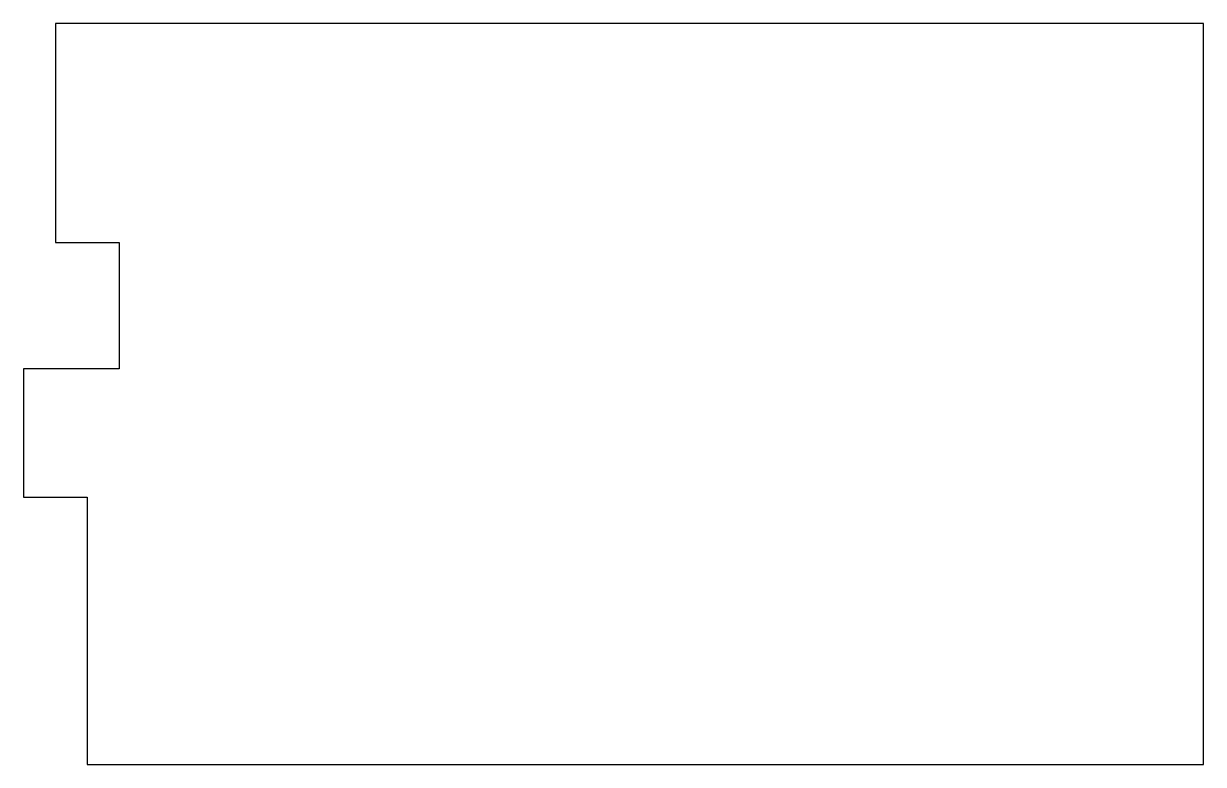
# Model space of a CAD drawing. Extents: x 1 to 178, y -112 to -1.
import ezdxf

# ---------------------------------------------------------------- set-up
doc = ezdxf.new("R2010")
doc.units = 0
doc.layers.get('0').update_dxf_attribs({"linetype": 'CONTINUOUS'})

msp = doc.modelspace()

# ---------------------------------------------------------------- linework, layer by layer
at = {"color": 7}
for p, q in [((177.502, -1.000001), (5.759967, -1.000001)), ((5.759967, -1.000001), (5.759967, -33.705146)), ((177.502, -111.743993), (177.502, -1.000001)), ((5.759967, -33.705146), (15.279891, -33.705146)), ((15.279891, -33.705146), (15.279891, -52.585805)), ((1, -52.585805), (1, -71.805139)), ((15.279891, -52.585805), (1, -52.585805)), ((1, -71.805139), (10.509769, -71.805139)), ((10.509769, -71.805139), (10.519929, -71.805139)), ((10.519929, -71.805139), (10.519929, -111.743993)), ((10.519929, -111.743993), (177.502, -111.743993))]:
    msp.add_line(p, q, dxfattribs=at)

doc.saveas('drawing.dxf')
